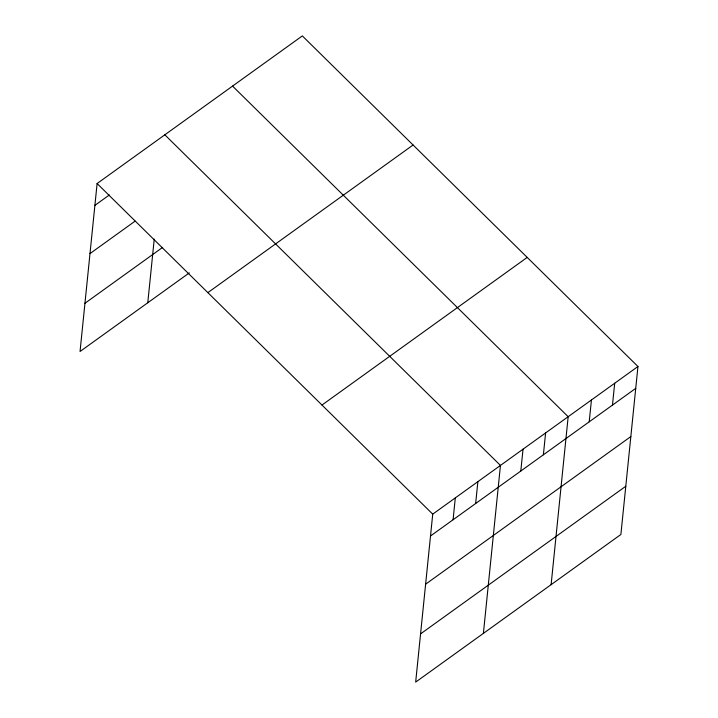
<?xml version="1.0" encoding="UTF-8"?>
<svg xmlns="http://www.w3.org/2000/svg" width="718" height="718" viewBox="0 0 718 718"><rect width="100%" height="100%" fill="white"/><g stroke="black" fill="none" stroke-linecap="round" stroke-linejoin="round"><path stroke-width="1.08" d="M637.952 366.512L432.73 514.142L415.668 682.1L620.89 534.47L637.952 366.512L302.332 35.9L97.109 183.53L80.048 351.488L189.31 272.885M147.773 302.772L154.244 239.094M453.085 519.742L455.302 497.906M475.657 503.506L477.874 481.661M483.394 633.384L500.455 465.426L164.835 134.813M520.81 471.026L523.027 449.19M543.382 454.79L545.599 432.945M551.119 584.667L568.171 416.709L232.56 86.097M589.218 421.816L591.435 399.98M612.472 405.087L614.689 383.25M94.893 205.366L109.342 194.973M89.992 253.589L135.146 221.108M84.948 303.265L162.6 247.405M207.861 292.63L413.083 145M321.978 405.042L527.2 257.412M430.513 535.987L635.735 388.357M425.612 584.201L630.835 436.571M420.569 633.886L625.791 486.257M97.109 183.53L432.73 514.142"/></g></svg>
